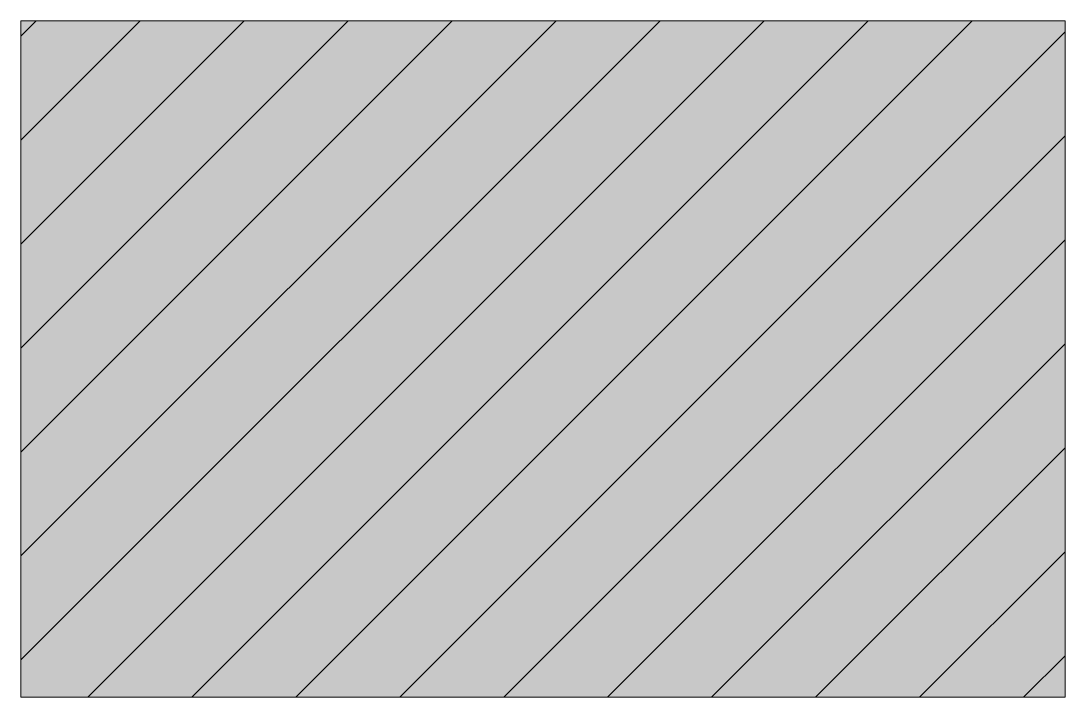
# Model space of a CAD drawing. Header units: metres. Extents: x 0 to 71, y -46 to 0.
import ezdxf

# ---------------------------------------------------------------- set-up
doc = ezdxf.new("R2010")
doc.units = ezdxf.units.M
doc.layers.add('A-DETL-GENF', color=92, linetype='Continuous', lineweight=18)
doc.layers.add('A-DETL-MEDM', color=33, linetype='Continuous', lineweight=18)

# ---------------------------------------------------------------- blocks, each defined once
blk = doc.blocks.new('00 hout_rechthoekig_sls - Vuren 46x71-4309893-00_0 Basismaterialen')
at = {"layer": 'A-DETL-GENF', "lineweight": 13}
blk.add_hatch(color=256, dxfattribs=at).paths.add_polyline_path([(71, -46), (71, 0), (0, 0), (0, -46), (51.377, -46)])
at = {"layer": 'A-DETL-MEDM', "lineweight": 13}
h = blk.add_hatch(dxfattribs=at)
h.set_pattern_fill('FP_651', color=256, style=0, pattern_type=2)
h.set_pattern_definition([(45, (3703, -5242.945), (-3.535534, 3.535534), [])])
h.paths.add_polyline_path([(0, -46), (71, -46), (71, 0), (0, 0), (0, -12.087)])
at = {"layer": 'A-DETL-MEDM'}
for p, q in [((0, 0), (71, 0)), ((0, -46), (0, 0)), ((71, 0), (71, -46)), ((71, 0), (71, -46)), ((71, 0), (71, -46)), ((71, -46), (0, -46)), ((71, -46), (0, -46))]:
    blk.add_line(p, q, dxfattribs=at)

msp = doc.modelspace()

# ---------------------------------------------------------------- block references
msp.add_blockref('00 hout_rechthoekig_sls - Vuren 46x71-4309893-00_0 Basismaterialen', (0, 0))

doc.saveas('drawing.dxf')
